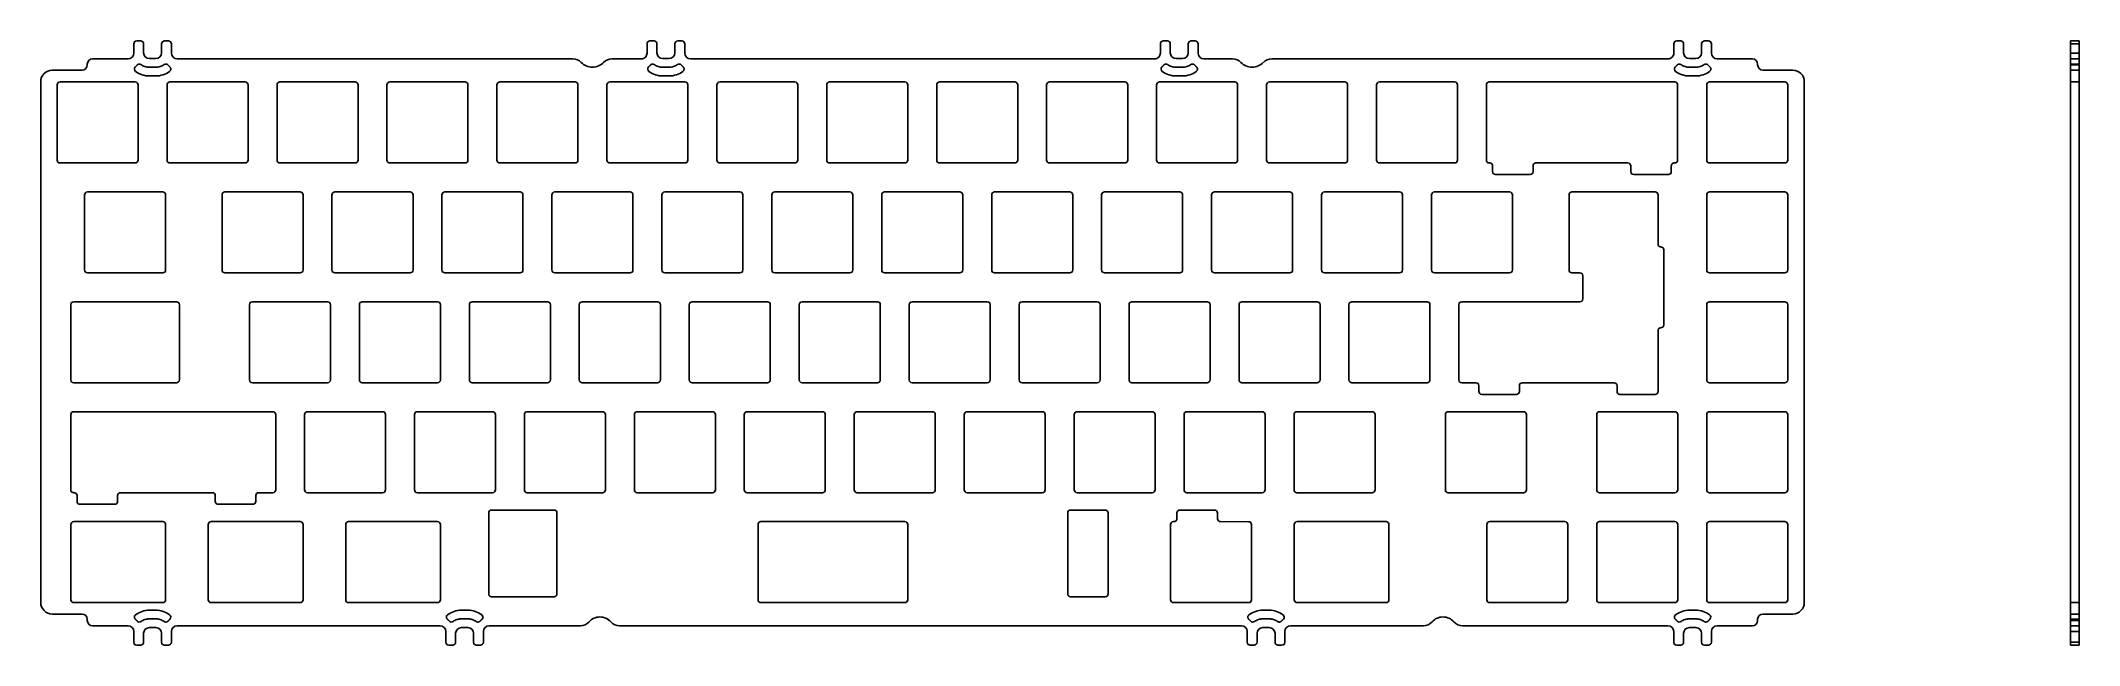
# Model space of a CAD drawing. Header units: millimetres. Extents: x 184 to 537, y 265 to 369.
import ezdxf

# ---------------------------------------------------------------- set-up
doc = ezdxf.new("R2010")
doc.units = ezdxf.units.MM
doc.header["$LTSCALE"] = 65.395
doc.layers.get('0').update_dxf_attribs({"linetype": 'CONTINUOUS'})

msp = doc.modelspace()

# ---------------------------------------------------------------- linework, layer by layer
at = {"color": 7, "linetype": 'Continuous'}
for p, q in [((200.46, 367.28), (200.46, 368.87)), ((202.16, 368.87), (202.16, 367.32)), ((205.26, 367.32), (205.26, 368.87)), ((206.96, 367.28), (206.96, 368.87)), ((289.16, 367.28), (289.16, 368.87)), ((290.86, 368.87), (290.86, 367.32)), ((293.96, 367.32), (293.96, 368.87)), ((295.66, 368.87), (295.66, 367.28)), ((377.87, 367.28), (377.87, 368.87)), ((379.57, 368.87), (379.57, 367.32)), ((382.67, 367.32), (382.67, 368.87)), ((384.37, 368.87), (384.37, 367.28)), ((466.58, 367.28), (466.58, 368.87)), ((468.28, 368.87), (468.28, 367.32)), ((471.38, 367.32), (471.38, 368.87)), ((473.08, 368.87), (473.08, 367.28)), ((536.64, 369.39), (535.14, 369.39)), ((535.14, 369.37), (535.14, 264.92)), ((536.64, 369.37), (535.14, 369.37)), ((536.64, 368.87), (535.14, 368.87)), ((536.64, 367.28), (535.14, 367.28)), ((536.64, 264.92), (536.64, 369.37)), ((186.38, 364.33), (191.52, 364.33)), ((192.42, 365.23), (192.42, 365.38)), ((193.32, 366.28), (199.46, 366.28)), ((203.16, 366.32), (204.26, 366.32)), ((203.16, 363.32), (204.26, 363.32)), ((207.96, 366.28), (276.33, 366.28)), ((283.09, 366.28), (288.16, 366.28)), ((291.86, 366.32), (292.96, 366.32)), ((291.86, 363.32), (292.96, 363.32)), ((296.66, 366.28), (376.87, 366.28)), ((380.57, 366.32), (381.67, 366.32)), ((380.57, 363.32), (381.67, 363.32)), ((385.37, 366.28), (390.33, 366.28)), ((397.1, 366.28), (465.58, 366.28)), ((469.28, 366.32), (470.38, 366.32)), ((469.28, 363.32), (470.38, 363.32)), ((474.08, 366.28), (480.17, 366.28)), ((481.07, 365.38), (481.07, 365.23)), ((481.97, 364.33), (487.14, 364.33)), ((536.64, 366.28), (535.14, 366.28)), ((536.64, 365.38), (535.14, 365.38)), ((536.64, 365.23), (535.14, 365.23)), ((536.64, 364.33), (535.14, 364.33)), ((184.38, 272.31), (184.38, 362.33)), ((187.21, 361.78), (187.21, 348.78)), ((200.71, 362.28), (187.71, 362.28)), ((201.21, 348.78), (201.21, 361.78)), ((206.21, 361.78), (206.21, 348.78)), ((219.71, 362.28), (206.71, 362.28)), ((220.21, 348.78), (220.21, 361.78)), ((225.21, 361.78), (225.21, 348.78)), ((238.71, 362.28), (225.71, 362.28)), ((239.21, 348.78), (239.21, 361.78)), ((244.21, 361.78), (244.21, 348.78)), ((257.71, 362.28), (244.71, 362.28)), ((258.21, 348.78), (258.21, 361.78)), ((263.21, 361.78), (263.21, 348.78)), ((276.71, 362.28), (263.71, 362.28)), ((277.21, 348.78), (277.21, 361.78)), ((282.21, 361.78), (282.21, 348.78)), ((295.71, 362.28), (282.71, 362.28)), ((296.21, 348.78), (296.21, 361.78)), ((301.21, 361.78), (301.21, 348.78)), ((314.71, 362.28), (301.71, 362.28)), ((315.21, 348.78), (315.21, 361.78)), ((320.21, 361.78), (320.21, 348.78)), ((333.71, 362.28), (320.71, 362.28)), ((334.21, 348.78), (334.21, 361.78)), ((339.21, 361.78), (339.21, 348.78)), ((352.71, 362.28), (339.71, 362.28)), ((353.21, 348.78), (353.21, 361.78)), ((358.21, 361.78), (358.21, 348.78)), ((371.71, 362.28), (358.71, 362.28)), ((372.21, 348.78), (372.21, 361.78)), ((377.21, 361.78), (377.21, 348.78)), ((390.71, 362.28), (377.71, 362.28)), ((391.21, 348.78), (391.21, 361.78)), ((396.21, 361.78), (396.21, 348.78)), ((409.71, 362.28), (396.71, 362.28)), ((410.21, 348.78), (410.21, 361.78)), ((415.21, 361.78), (415.21, 348.78)), ((428.71, 362.28), (415.71, 362.28)), ((429.21, 348.78), (429.21, 361.78)), ((434.19, 361.78), (434.19, 348.78)), ((466.74, 362.28), (434.69, 362.28)), ((467.24, 348.78), (467.24, 361.78)), ((472.27, 361.78), (472.27, 348.78)), ((485.77, 362.28), (472.77, 362.28)), ((486.27, 348.78), (486.27, 361.78)), ((489.14, 362.33), (489.14, 272.31)), ((536.64, 362.33), (535.14, 362.33)), ((187.71, 348.28), (200.71, 348.28)), ((206.71, 348.28), (219.71, 348.28)), ((225.71, 348.28), (238.71, 348.28)), ((244.71, 348.28), (257.71, 348.28)), ((263.71, 348.28), (276.71, 348.28)), ((282.71, 348.28), (295.71, 348.28)), ((301.71, 348.28), (314.71, 348.28)), ((320.71, 348.28), (333.71, 348.28)), ((339.71, 348.28), (352.71, 348.28)), ((358.71, 348.28), (371.71, 348.28)), ((377.71, 348.28), (390.71, 348.28)), ((396.71, 348.28), (409.71, 348.28)), ((415.71, 348.28), (428.71, 348.28)), ((435.27, 347.78), (435.27, 346.78)), ((435.77, 346.28), (441.77, 346.28)), ((442.27, 346.78), (442.27, 347.78)), ((442.77, 348.28), (458.65, 348.28)), ((459.15, 347.78), (459.15, 346.78)), ((459.65, 346.28), (465.65, 346.28)), ((466.15, 346.78), (466.15, 347.78)), ((472.77, 348.28), (485.77, 348.28)), ((191.95, 342.78), (191.95, 329.78)), ((205.45, 343.28), (192.45, 343.28)), ((205.95, 329.78), (205.95, 342.78)), ((215.71, 342.78), (215.71, 329.78)), ((229.21, 343.28), (216.21, 343.28)), ((229.71, 329.78), (229.71, 342.78)), ((234.71, 342.78), (234.71, 329.78)), ((248.21, 343.28), (235.21, 343.28)), ((248.71, 329.78), (248.71, 342.78)), ((253.71, 342.78), (253.71, 329.78)), ((267.21, 343.28), (254.21, 343.28)), ((267.71, 329.78), (267.71, 342.78)), ((272.71, 342.78), (272.71, 329.78)), ((286.21, 343.28), (273.21, 343.28)), ((286.71, 329.78), (286.71, 342.78)), ((291.71, 342.78), (291.71, 329.78)), ((305.21, 343.28), (292.21, 343.28)), ((305.71, 329.78), (305.71, 342.78)), ((310.71, 342.78), (310.71, 329.78)), ((324.21, 343.28), (311.21, 343.28)), ((324.71, 329.78), (324.71, 342.78)), ((329.71, 342.78), (329.71, 329.78)), ((343.21, 343.28), (330.21, 343.28)), ((343.71, 329.78), (343.71, 342.78)), ((348.71, 342.78), (348.71, 329.78)), ((362.21, 343.28), (349.21, 343.28)), ((362.71, 329.78), (362.71, 342.78)), ((367.71, 342.78), (367.71, 329.78)), ((381.21, 343.28), (368.21, 343.28)), ((381.71, 329.78), (381.71, 342.78)), ((386.71, 342.78), (386.71, 329.78)), ((400.21, 343.28), (387.21, 343.28)), ((400.71, 329.78), (400.71, 342.78)), ((405.71, 342.78), (405.71, 329.78)), ((419.21, 343.28), (406.21, 343.28)), ((419.71, 329.78), (419.71, 342.78)), ((424.71, 342.78), (424.71, 329.78)), ((438.21, 343.28), (425.21, 343.28)), ((438.71, 329.78), (438.71, 342.78)), ((448.48, 342.78), (448.48, 329.78)), ((463.37, 343.28), (448.98, 343.28)), ((463.87, 334.26), (463.87, 342.78)), ((472.27, 342.78), (472.27, 329.78)), ((485.77, 343.28), (472.77, 343.28)), ((486.27, 329.78), (486.27, 342.78)), ((464.87, 320.31), (464.87, 333.26)), ((192.45, 329.28), (205.45, 329.28)), ((216.21, 329.28), (229.21, 329.28)), ((235.21, 329.28), (248.21, 329.28)), ((254.21, 329.28), (267.21, 329.28)), ((273.21, 329.28), (286.21, 329.28)), ((292.21, 329.28), (305.21, 329.28)), ((311.21, 329.28), (324.21, 329.28)), ((330.21, 329.28), (343.21, 329.28)), ((349.21, 329.28), (362.21, 329.28)), ((368.21, 329.28), (381.21, 329.28)), ((387.21, 329.28), (400.21, 329.28)), ((406.21, 329.28), (419.21, 329.28)), ((425.21, 329.28), (438.21, 329.28)), ((448.98, 329.28), (450.37, 329.28)), ((450.87, 328.78), (450.87, 324.78)), ((472.77, 329.28), (485.77, 329.28)), ((207.83, 324.28), (190.07, 324.28)), ((233.95, 324.28), (220.95, 324.28)), ((252.95, 324.28), (239.95, 324.28)), ((271.95, 324.28), (258.95, 324.28)), ((290.95, 324.28), (277.95, 324.28)), ((309.95, 324.28), (296.95, 324.28)), ((328.95, 324.28), (315.95, 324.28)), ((347.95, 324.28), (334.95, 324.28)), ((366.95, 324.28), (353.95, 324.28)), ((385.95, 324.28), (372.95, 324.28)), ((404.95, 324.28), (391.95, 324.28)), ((423.95, 324.28), (410.95, 324.28)), ((450.37, 324.28), (429.93, 324.28)), ((485.77, 324.28), (472.77, 324.28)), ((189.57, 323.78), (189.57, 310.78)), ((208.33, 310.78), (208.33, 323.78)), ((220.45, 323.78), (220.45, 310.78)), ((234.45, 310.78), (234.45, 323.78)), ((239.45, 323.78), (239.45, 310.78)), ((253.45, 310.78), (253.45, 323.78)), ((258.45, 323.78), (258.45, 310.78)), ((272.45, 310.78), (272.45, 323.78)), ((277.45, 323.78), (277.45, 310.78)), ((291.45, 310.78), (291.45, 323.78)), ((296.45, 323.78), (296.45, 310.78)), ((310.45, 310.78), (310.45, 323.78)), ((315.45, 323.78), (315.45, 310.78)), ((329.45, 310.78), (329.45, 323.78)), ((334.45, 323.78), (334.45, 310.78)), ((348.45, 310.78), (348.45, 323.78)), ((353.45, 323.78), (353.45, 310.78)), ((367.45, 310.78), (367.45, 323.78)), ((372.45, 323.78), (372.45, 310.78)), ((386.45, 310.78), (386.45, 323.78)), ((391.45, 323.78), (391.45, 310.78)), ((405.45, 310.78), (405.45, 323.78)), ((410.45, 323.78), (410.45, 310.78)), ((424.45, 310.78), (424.45, 323.78)), ((429.43, 323.78), (429.43, 310.78)), ((472.27, 323.78), (472.27, 310.78)), ((486.27, 310.78), (486.27, 323.78)), ((463.87, 308.78), (463.87, 319.31)), ((190.07, 310.28), (207.83, 310.28)), ((220.95, 310.28), (233.95, 310.28)), ((239.95, 310.28), (252.95, 310.28)), ((258.95, 310.28), (271.95, 310.28)), ((277.95, 310.28), (290.95, 310.28)), ((296.95, 310.28), (309.95, 310.28)), ((315.95, 310.28), (328.95, 310.28)), ((334.95, 310.28), (347.95, 310.28)), ((353.95, 310.28), (366.95, 310.28)), ((372.95, 310.28), (385.95, 310.28)), ((391.95, 310.28), (404.95, 310.28)), ((410.95, 310.28), (423.95, 310.28)), ((429.93, 310.28), (432.4, 310.28)), ((440.4, 310.28), (456.28, 310.28)), ((472.77, 310.28), (485.77, 310.28)), ((432.9, 309.78), (432.9, 308.78)), ((433.4, 308.28), (439.4, 308.28)), ((439.9, 308.78), (439.9, 309.78)), ((456.78, 309.78), (456.78, 308.78)), ((457.28, 308.28), (463.37, 308.28)), ((189.57, 304.78), (189.57, 291.78)), ((224.5, 305.28), (190.07, 305.28)), ((225, 291.78), (225, 304.78)), ((229.96, 304.78), (229.96, 291.78)), ((243.46, 305.28), (230.46, 305.28)), ((243.96, 291.78), (243.96, 304.78)), ((248.96, 304.78), (248.96, 291.78)), ((262.46, 305.28), (249.46, 305.28)), ((262.96, 291.78), (262.96, 304.78)), ((267.96, 304.78), (267.96, 291.78)), ((281.46, 305.28), (268.46, 305.28)), ((281.96, 291.78), (281.96, 304.78)), ((286.96, 304.78), (286.96, 291.78)), ((300.46, 305.28), (287.46, 305.28)), ((300.96, 291.78), (300.96, 304.78)), ((305.96, 304.78), (305.96, 291.78)), ((319.46, 305.28), (306.46, 305.28)), ((319.96, 291.78), (319.96, 304.78)), ((324.96, 304.78), (324.96, 291.78)), ((338.46, 305.28), (325.46, 305.28)), ((338.96, 291.78), (338.96, 304.78)), ((343.96, 304.78), (343.96, 291.78)), ((357.46, 305.28), (344.46, 305.28)), ((357.96, 291.78), (357.96, 304.78)), ((362.96, 304.78), (362.96, 291.78)), ((376.46, 305.28), (363.46, 305.28)), ((376.96, 291.78), (376.96, 304.78)), ((381.96, 304.78), (381.96, 291.78)), ((395.46, 305.28), (382.46, 305.28)), ((395.96, 291.78), (395.96, 304.78)), ((400.96, 304.78), (400.96, 291.78)), ((414.46, 305.28), (401.46, 305.28)), ((414.96, 291.78), (414.96, 304.78)), ((427.11, 304.78), (427.11, 291.78)), ((440.61, 305.28), (427.61, 305.28)), ((441.11, 291.78), (441.11, 304.78)), ((453.27, 304.78), (453.27, 291.78)), ((466.77, 305.28), (453.77, 305.28)), ((467.27, 291.78), (467.27, 304.78)), ((472.27, 304.78), (472.27, 291.78)), ((485.77, 305.28), (472.77, 305.28)), ((486.27, 291.78), (486.27, 304.78)), ((190.66, 290.78), (190.66, 289.78)), ((191.16, 289.28), (197.16, 289.28)), ((197.66, 289.78), (197.66, 290.78)), ((198.16, 291.28), (214.04, 291.28)), ((214.54, 290.78), (214.54, 289.78)), ((215.04, 289.28), (221.04, 289.28)), ((221.54, 289.78), (221.54, 290.78)), ((222.04, 291.28), (224.5, 291.28)), ((230.46, 291.28), (243.46, 291.28)), ((249.46, 291.28), (262.46, 291.28)), ((268.46, 291.28), (281.46, 291.28)), ((287.46, 291.28), (300.46, 291.28)), ((306.46, 291.28), (319.46, 291.28)), ((325.46, 291.28), (338.46, 291.28)), ((344.46, 291.28), (357.46, 291.28)), ((363.46, 291.28), (376.46, 291.28)), ((382.46, 291.28), (395.46, 291.28)), ((401.46, 291.28), (414.46, 291.28)), ((427.61, 291.28), (440.61, 291.28)), ((453.77, 291.28), (466.77, 291.28)), ((472.77, 291.28), (485.77, 291.28)), ((189.58, 285.78), (189.58, 272.78)), ((205.46, 286.28), (190.08, 286.28)), ((205.96, 272.78), (205.96, 285.78)), ((213.33, 285.78), (213.33, 272.78)), ((229.21, 286.28), (213.83, 286.28)), ((229.71, 272.78), (229.71, 285.78)), ((237.08, 285.78), (237.08, 272.78)), ((252.96, 286.28), (237.58, 286.28)), ((253.46, 272.78), (253.46, 285.78)), ((261.8, 287.78), (261.8, 273.78)), ((273.09, 288.28), (262.3, 288.28)), ((273.59, 287.78), (273.59, 273.78)), ((308.34, 285.78), (308.34, 272.78)), ((333.71, 286.28), (308.84, 286.28)), ((334.21, 272.78), (334.21, 285.78)), ((361.84, 273.78), (361.84, 287.78)), ((368.34, 288.28), (362.34, 288.28)), ((368.84, 287.78), (368.84, 273.77)), ((379.61, 272.78), (379.61, 285.77)), ((380.73, 286.78), (380.73, 287.78)), ((387.23, 288.28), (381.23, 288.28)), ((387.73, 287.78), (387.73, 286.78)), ((388.23, 286.28), (393.11, 286.27)), ((393.61, 272.78), (393.61, 285.77)), ((400.98, 285.78), (400.98, 272.78)), ((416.86, 286.28), (401.48, 286.28)), ((417.36, 272.78), (417.36, 285.78)), ((434.27, 285.78), (434.27, 272.78)), ((447.77, 286.28), (434.77, 286.28)), ((448.27, 272.78), (448.27, 285.78)), ((453.27, 285.78), (453.27, 272.78)), ((466.77, 286.28), (453.77, 286.28)), ((467.27, 272.78), (467.27, 285.78)), ((472.27, 285.78), (472.27, 272.78)), ((485.77, 286.28), (472.77, 286.28)), ((486.27, 272.78), (486.27, 285.78)), ((190.08, 272.28), (205.46, 272.28)), ((213.83, 272.28), (229.21, 272.28)), ((237.58, 272.28), (252.96, 272.28)), ((273.09, 273.28), (262.3, 273.28)), ((333.71, 272.28), (308.84, 272.28)), ((362.34, 273.28), (368.34, 273.28)), ((380.11, 272.28), (393.11, 272.28)), ((401.48, 272.28), (416.86, 272.28)), ((434.77, 272.28), (447.77, 272.28)), ((453.77, 272.28), (466.77, 272.28)), ((472.77, 272.28), (485.77, 272.28)), ((536.64, 272.31), (535.14, 272.31)), ((191.52, 270.31), (186.38, 270.31)), ((192.42, 269.18), (192.42, 269.41)), ((199.46, 268.28), (193.32, 268.28)), ((204.26, 270.97), (203.16, 270.97)), ((204.26, 267.97), (203.16, 267.97)), ((253.38, 268.28), (207.96, 268.28)), ((258.18, 270.97), (257.08, 270.97)), ((258.18, 267.97), (257.08, 267.97)), ((277.63, 268.28), (261.88, 268.28)), ((391.87, 268.28), (284.39, 268.28)), ((396.67, 270.97), (395.57, 270.97)), ((396.67, 267.97), (395.57, 267.97)), ((423.32, 268.28), (400.37, 268.28)), ((465.58, 268.28), (430.08, 268.28)), ((470.38, 270.97), (469.28, 270.97)), ((470.38, 267.97), (469.28, 267.97)), ((480.17, 268.28), (474.08, 268.28)), ((481.07, 269.41), (481.07, 269.18)), ((487.14, 270.31), (481.97, 270.31)), ((536.64, 270.31), (535.14, 270.31)), ((536.64, 269.41), (535.14, 269.41)), ((536.64, 269.18), (535.14, 269.18)), ((536.64, 268.28), (535.14, 268.28)), ((200.46, 265.42), (200.46, 267.28)), ((202.16, 266.97), (202.16, 265.42)), ((205.26, 265.42), (205.26, 266.97)), ((206.96, 267.28), (206.96, 265.42)), ((254.38, 265.42), (254.38, 267.28)), ((256.08, 266.97), (256.08, 265.42)), ((259.18, 265.42), (259.18, 266.97)), ((260.88, 267.28), (260.88, 265.42)), ((392.87, 265.42), (392.87, 267.28)), ((394.57, 266.97), (394.57, 265.42)), ((397.67, 265.42), (397.67, 266.97)), ((399.37, 267.28), (399.37, 265.42)), ((466.58, 265.42), (466.58, 267.28)), ((468.28, 266.97), (468.28, 265.42)), ((471.38, 265.42), (471.38, 266.97)), ((473.08, 267.28), (473.08, 265.42)), ((536.64, 267.28), (535.14, 267.28)), ((536.64, 265.42), (535.14, 265.42)), ((536.64, 264.92), (535.14, 264.92))]:
    msp.add_line(p, q, dxfattribs=at)
for centre, radius, start, end in [((199.46, 367.28), 1, 270.0001, 0.0001), ((201.66, 368.87), 0.5, 0, 89.9998), ((203.16, 367.32), 1, 180, 270), ((204.26, 367.32), 1, 270, 360), ((206.46, 368.87), 0.5, 0.0001, 89.9999), ((207.96, 367.28), 1, 180.0001, 270), ((288.16, 367.28), 1, 270, 0.0001), ((290.36, 368.87), 0.5, 0, 89.9999), ((291.86, 367.32), 1, 180, 270), ((292.96, 367.32), 1, 270.0001, 360), ((295.16, 368.87), 0.5, 0.0001, 89.9999), ((296.66, 367.28), 1, 180.0001, 270), ((376.87, 367.28), 1, 270, 0.0001), ((379.07, 368.87), 0.5, 0, 89.9999), ((380.57, 367.32), 1, 180, 270), ((381.67, 367.32), 1, 270, 360), ((383.87, 368.87), 0.5, 0.0001, 89.9999), ((385.37, 367.28), 1, 180.0001, 270), ((465.58, 367.28), 1, 270, 0.0001), ((467.78, 368.87), 0.5, 0, 89.9999), ((469.28, 367.32), 1, 180, 270), ((470.38, 367.32), 1, 270, 360), ((472.58, 368.87), 0.5, 0.0001, 89.9998), ((474.08, 367.28), 1, 180.0001, 270), ((186.38, 362.33), 2, 90, 180), ((191.52, 365.23), 0.9, 270.0001, 360), ((193.32, 365.38), 0.9, 90, 179.9999), ((201.06, 364.52), 0.5, 135, 233.2132), ((203.16, 367.32), 4, 233.2132, 270), ((204.26, 367.32), 4, 270, 306.7868), ((206, 364.88), 0.5, 45, 125.4059), ((276.33, 364.28), 2, 43.6848, 90), ((279.71, 367.51), 2.68, 223.6851, 316.3149), ((283.09, 364.28), 2, 90, 136.3151), ((289.76, 364.52), 0.5, 135, 233.2132), ((291.86, 367.32), 4, 233.2132, 270), ((292.96, 367.32), 4, 270, 306.7868), ((294.7, 364.88), 0.5, 45, 125.4059), ((378.47, 364.52), 0.5, 135, 233.2132), ((380.57, 367.32), 4, 233.2132, 270), ((381.67, 367.32), 4, 270, 306.7868), ((383.41, 364.88), 0.5, 45, 125.4059), ((390.33, 364.28), 2, 43.6848, 90), ((393.71, 367.51), 2.68, 223.6852, 316.3149), ((397.1, 364.28), 2, 90, 136.3151), ((467.19, 364.52), 0.5, 135, 233.2132), ((469.28, 367.32), 4, 233.2132, 270), ((470.38, 367.32), 4, 270, 306.7868), ((472.12, 364.88), 0.5, 45, 125.4059), ((480.17, 365.38), 0.9, 0, 89.9999), ((481.97, 365.23), 0.9, 180.0001, 270), ((487.14, 362.33), 2, 0, 90), ((187.71, 361.78), 0.5, 90, 180), ((200.71, 361.78), 0.5, 0, 90), ((206.71, 361.78), 0.5, 90, 180), ((219.71, 361.78), 0.5, 0, 90), ((225.71, 361.78), 0.5, 90, 180), ((238.71, 361.78), 0.5, 0, 90), ((244.71, 361.78), 0.5, 90, 180), ((257.71, 361.78), 0.5, 0, 90), ((263.71, 361.78), 0.5, 90, 180), ((276.71, 361.78), 0.5, 0, 90), ((282.71, 361.78), 0.5, 90, 180), ((295.71, 361.78), 0.5, 0, 90), ((301.71, 361.78), 0.5, 90, 180), ((314.71, 361.78), 0.5, 0, 90), ((320.71, 361.78), 0.5, 90, 180), ((333.71, 361.78), 0.5, 0, 90), ((339.71, 361.78), 0.5, 90, 180), ((352.71, 361.78), 0.5, 0, 90), ((358.71, 361.78), 0.5, 90, 180), ((371.71, 361.78), 0.5, 0, 90), ((377.71, 361.78), 0.5, 90, 180), ((390.71, 361.78), 0.5, 0, 90), ((396.71, 361.78), 0.5, 90, 180), ((409.71, 361.78), 0.5, 0, 90), ((415.71, 361.78), 0.5, 90, 180), ((428.71, 361.78), 0.5, 0, 90), ((434.69, 361.78), 0.5, 90, 180), ((466.74, 361.78), 0.5, 0, 90), ((472.77, 361.78), 0.5, 90, 180), ((485.77, 361.78), 0.5, 0, 90), ((187.71, 348.78), 0.5, 180, 270), ((200.71, 348.78), 0.5, 270, 360), ((206.71, 348.78), 0.5, 180, 270), ((219.71, 348.78), 0.5, 270, 360), ((225.71, 348.78), 0.5, 180, 270), ((238.71, 348.78), 0.5, 270, 360), ((244.71, 348.78), 0.5, 180, 270), ((257.71, 348.78), 0.5, 270, 360), ((263.71, 348.78), 0.5, 180, 270), ((276.71, 348.78), 0.5, 270, 360), ((282.71, 348.78), 0.5, 180, 270), ((295.71, 348.78), 0.5, 270, 360), ((301.71, 348.78), 0.5, 180, 270), ((314.71, 348.78), 0.5, 270, 360), ((320.71, 348.78), 0.5, 180, 270), ((333.71, 348.78), 0.5, 270, 360), ((339.71, 348.78), 0.5, 180, 270), ((352.71, 348.78), 0.5, 270, 360), ((358.71, 348.78), 0.5, 180, 270), ((371.71, 348.78), 0.5, 270, 360), ((377.71, 348.78), 0.5, 180, 270), ((390.71, 348.78), 0.5, 270, 360), ((396.71, 348.78), 0.5, 180, 270), ((409.71, 348.78), 0.5, 270, 360), ((415.71, 348.78), 0.5, 180, 270), ((428.71, 348.78), 0.5, 270, 360), ((466.74, 348.78), 0.5, 270, 360), ((472.77, 348.78), 0.5, 180, 270), ((485.77, 348.78), 0.5, 270, 360), ((434.77, 347.78), 0.5, 0, 90), ((435.77, 346.78), 0.5, 180, 270), ((441.77, 346.78), 0.5, 270, 360), ((442.77, 347.78), 0.5, 90, 180), ((458.65, 347.78), 0.5, 0, 90), ((459.65, 346.78), 0.5, 180, 270), ((465.65, 346.78), 0.5, 270, 360), ((192.45, 342.78), 0.5, 90, 180), ((205.45, 342.78), 0.5, 0, 90), ((216.21, 342.78), 0.5, 90, 180), ((229.21, 342.78), 0.5, 0, 90), ((235.21, 342.78), 0.5, 90, 180), ((248.21, 342.78), 0.5, 0, 90), ((254.21, 342.78), 0.5, 90, 180), ((267.21, 342.78), 0.5, 0, 90), ((273.21, 342.78), 0.5, 90, 180), ((286.21, 342.78), 0.5, 0, 90), ((292.21, 342.78), 0.5, 90, 180), ((305.21, 342.78), 0.5, 0, 90), ((311.21, 342.78), 0.5, 90, 180), ((324.21, 342.78), 0.5, 0, 90), ((330.21, 342.78), 0.5, 90, 180), ((343.21, 342.78), 0.5, 0, 90), ((349.21, 342.78), 0.5, 90, 180), ((362.21, 342.78), 0.5, 0, 90), ((368.21, 342.78), 0.5, 90, 180), ((381.21, 342.78), 0.5, 0, 90), ((387.21, 342.78), 0.5, 90, 180), ((400.21, 342.78), 0.5, 0, 90), ((406.21, 342.78), 0.5, 90, 180), ((419.21, 342.78), 0.5, 0, 90), ((425.21, 342.78), 0.5, 90, 180), ((438.21, 342.78), 0.5, 0, 90), ((448.98, 342.78), 0.5, 90, 180), ((463.37, 342.78), 0.5, 0, 90), ((472.77, 342.78), 0.5, 90, 180), ((485.77, 342.78), 0.5, 0, 90), ((192.45, 329.78), 0.5, 180, 270), ((205.45, 329.78), 0.5, 270, 360), ((216.21, 329.78), 0.5, 180, 270), ((229.21, 329.78), 0.5, 270, 360), ((235.21, 329.78), 0.5, 180, 270), ((248.21, 329.78), 0.5, 270, 360), ((254.21, 329.78), 0.5, 180, 270), ((267.21, 329.78), 0.5, 270, 360), ((273.21, 329.78), 0.5, 180, 270), ((286.21, 329.78), 0.5, 270, 360), ((292.21, 329.78), 0.5, 180, 270), ((305.21, 329.78), 0.5, 270, 360), ((311.21, 329.78), 0.5, 180, 270), ((324.21, 329.78), 0.5, 270, 360), ((330.21, 329.78), 0.5, 180, 270), ((343.21, 329.78), 0.5, 270, 360), ((349.21, 329.78), 0.5, 180, 270), ((362.21, 329.78), 0.5, 270, 360), ((368.21, 329.78), 0.5, 180, 270), ((381.21, 329.78), 0.5, 270, 360), ((387.21, 329.78), 0.5, 180, 270), ((400.21, 329.78), 0.5, 270, 360), ((406.21, 329.78), 0.5, 180, 270), ((419.21, 329.78), 0.5, 270, 360), ((425.21, 329.78), 0.5, 180, 270), ((438.21, 329.78), 0.5, 270, 360), ((448.98, 329.78), 0.5, 180, 270), ((450.37, 328.78), 0.5, 0, 90), ((472.77, 329.78), 0.5, 180, 270), ((485.77, 329.78), 0.5, 270, 360), ((190.07, 323.78), 0.5, 90, 180), ((207.83, 323.78), 0.5, 0, 90), ((220.95, 323.78), 0.5, 90, 180), ((233.95, 323.78), 0.5, 0, 90), ((239.95, 323.78), 0.5, 90, 180), ((252.95, 323.78), 0.5, 0, 90), ((258.95, 323.78), 0.5, 90, 180), ((271.95, 323.78), 0.5, 0, 90), ((277.95, 323.78), 0.5, 90, 180), ((290.95, 323.78), 0.5, 0, 90), ((296.95, 323.78), 0.5, 90, 180), ((309.95, 323.78), 0.5, 0, 90), ((315.95, 323.78), 0.5, 90, 180), ((328.95, 323.78), 0.5, 0, 90), ((334.95, 323.78), 0.5, 90, 180), ((347.95, 323.78), 0.5, 0, 90), ((353.95, 323.78), 0.5, 90, 180), ((366.95, 323.78), 0.5, 0, 90), ((372.95, 323.78), 0.5, 90, 180), ((385.95, 323.78), 0.5, 0, 90), ((391.95, 323.78), 0.5, 90, 180), ((404.95, 323.78), 0.5, 0, 90), ((410.95, 323.78), 0.5, 90, 180), ((423.95, 323.78), 0.5, 0, 90), ((429.93, 323.78), 0.5, 90, 180), ((450.37, 324.78), 0.5, 270, 360), ((472.77, 323.78), 0.5, 90, 180), ((485.77, 323.78), 0.5, 0, 90), ((190.07, 310.78), 0.5, 180, 270), ((207.83, 310.78), 0.5, 270, 360), ((220.95, 310.78), 0.5, 180, 270), ((233.95, 310.78), 0.5, 270, 360), ((239.95, 310.78), 0.5, 180, 270), ((252.95, 310.78), 0.5, 270, 360), ((258.95, 310.78), 0.5, 180, 270), ((271.95, 310.78), 0.5, 270, 360), ((277.95, 310.78), 0.5, 180, 270), ((290.95, 310.78), 0.5, 270, 360), ((296.95, 310.78), 0.5, 180, 270), ((309.95, 310.78), 0.5, 270, 360), ((315.95, 310.78), 0.5, 180, 270), ((328.95, 310.78), 0.5, 270, 360), ((334.95, 310.78), 0.5, 180, 270), ((347.95, 310.78), 0.5, 270, 360), ((353.95, 310.78), 0.5, 180, 270), ((366.95, 310.78), 0.5, 270, 360), ((372.95, 310.78), 0.5, 180, 270), ((385.95, 310.78), 0.5, 270, 360), ((391.95, 310.78), 0.5, 180, 270), ((404.95, 310.78), 0.5, 270, 360), ((410.95, 310.78), 0.5, 180, 270), ((423.95, 310.78), 0.5, 270, 360), ((429.93, 310.78), 0.5, 180, 270), ((432.4, 309.78), 0.5, 0, 90), ((440.4, 309.78), 0.5, 90, 180), ((456.28, 309.78), 0.5, 0, 90), ((472.77, 310.78), 0.5, 180, 270), ((485.77, 310.78), 0.5, 270, 360), ((433.4, 308.78), 0.5, 180, 270), ((439.4, 308.78), 0.5, 270, 360), ((457.28, 308.78), 0.5, 180, 270), ((463.37, 308.78), 0.5, 270, 360), ((190.07, 304.78), 0.5, 90, 180), ((224.5, 304.78), 0.5, 0, 90), ((230.46, 304.78), 0.5, 90, 180), ((243.46, 304.78), 0.5, 0, 90), ((249.46, 304.78), 0.5, 90, 180), ((262.46, 304.78), 0.5, 0, 90), ((268.46, 304.78), 0.5, 90, 180), ((281.46, 304.78), 0.5, 0, 90), ((287.46, 304.78), 0.5, 90, 180), ((300.46, 304.78), 0.5, 0, 90), ((306.46, 304.78), 0.5, 90, 180), ((319.46, 304.78), 0.5, 0, 90), ((325.46, 304.78), 0.5, 90, 180), ((338.46, 304.78), 0.5, 0, 90), ((344.46, 304.78), 0.5, 90, 180), ((357.46, 304.78), 0.5, 0, 90), ((363.46, 304.78), 0.5, 90, 180), ((376.46, 304.78), 0.5, 0, 90), ((382.46, 304.78), 0.5, 90, 180), ((395.46, 304.78), 0.5, 0, 90), ((401.46, 304.78), 0.5, 90, 180), ((414.46, 304.78), 0.5, 0, 90), ((427.61, 304.78), 0.5, 90, 180), ((440.61, 304.78), 0.5, 0, 90), ((453.77, 304.78), 0.5, 90, 180), ((466.77, 304.78), 0.5, 0, 90), ((472.77, 304.78), 0.5, 90, 180), ((485.77, 304.78), 0.5, 0, 90), ((190.16, 290.78), 0.5, 0, 90), ((191.16, 289.78), 0.5, 180, 270), ((197.16, 289.78), 0.5, 270, 360), ((198.16, 290.78), 0.5, 90, 180), ((214.04, 290.78), 0.5, 0, 90), ((215.04, 289.78), 0.5, 180, 270), ((221.04, 289.78), 0.5, 270, 360), ((222.04, 290.78), 0.5, 90, 180), ((224.5, 291.78), 0.5, 270, 360), ((230.46, 291.78), 0.5, 180, 270), ((243.46, 291.78), 0.5, 270, 360), ((249.46, 291.78), 0.5, 180, 270), ((262.46, 291.78), 0.5, 270, 360), ((268.46, 291.78), 0.5, 180, 270), ((281.46, 291.78), 0.5, 270, 360), ((287.46, 291.78), 0.5, 180, 270), ((300.46, 291.78), 0.5, 270, 360), ((306.46, 291.78), 0.5, 180, 270), ((319.46, 291.78), 0.5, 270, 360), ((325.46, 291.78), 0.5, 180, 270), ((338.46, 291.78), 0.5, 270, 360), ((344.46, 291.78), 0.5, 180, 270), ((357.46, 291.78), 0.5, 270, 360), ((363.46, 291.78), 0.5, 180, 270), ((376.46, 291.78), 0.5, 270, 360), ((382.46, 291.78), 0.5, 180, 270), ((395.46, 291.78), 0.5, 270, 360), ((401.46, 291.78), 0.5, 180, 270), ((414.46, 291.78), 0.5, 270, 360), ((427.61, 291.78), 0.5, 180, 270), ((440.61, 291.78), 0.5, 270, 360), ((453.77, 291.78), 0.5, 180, 270), ((466.77, 291.78), 0.5, 270, 360), ((472.77, 291.78), 0.5, 180, 270), ((485.77, 291.78), 0.5, 270, 360), ((190.08, 285.78), 0.5, 90, 180), ((205.46, 285.78), 0.5, 0, 90), ((213.83, 285.78), 0.5, 90, 180), ((229.21, 285.78), 0.5, 0, 90), ((237.58, 285.78), 0.5, 90, 180), ((252.96, 285.78), 0.5, 0, 90), ((262.3, 287.78), 0.5, 90, 180), ((273.09, 287.78), 0.5, 359.9999, 90), ((308.84, 285.78), 0.5, 90, 180), ((333.71, 285.78), 0.5, 0, 90), ((362.34, 287.78), 0.5, 90, 180), ((368.34, 287.78), 0.5, 359.9993, 90), ((380.11, 285.78), 0.5, 90.0067, 180.8391), ((381.23, 287.78), 0.5, 90, 180.0007), ((387.23, 287.78), 0.5, 359.9985, 90), ((388.23, 286.78), 0.5, 179.9985, 269.9213), ((393.11, 285.77), 0.5, 0, 89.9987), ((401.48, 285.78), 0.5, 90, 180), ((416.86, 285.78), 0.5, 0, 90), ((434.77, 285.78), 0.5, 90, 180), ((447.77, 285.78), 0.5, 0, 90), ((453.77, 285.78), 0.5, 90, 180), ((466.77, 285.78), 0.5, 0, 90), ((472.77, 285.78), 0.5, 90, 180), ((485.77, 285.78), 0.5, 0, 90), ((186.38, 272.31), 2, 180, 270), ((190.08, 272.78), 0.5, 180, 270), ((205.46, 272.78), 0.5, 270, 360), ((213.83, 272.78), 0.5, 180, 270), ((229.21, 272.78), 0.5, 270, 360), ((237.58, 272.78), 0.5, 180, 270), ((252.96, 272.78), 0.5, 270, 360), ((262.3, 273.78), 0.5, 180, 269.9992), ((273.09, 273.78), 0.5, 269.9993, 359.9999), ((308.84, 272.78), 0.5, 180, 269.9967), ((333.71, 272.78), 0.5, 269.9967, 360), ((362.34, 273.78), 0.5, 180, 270), ((368.34, 273.78), 0.5, 270, 358.4913), ((380.11, 272.78), 0.5, 179.9998, 270), ((393.11, 272.78), 0.5, 270, 360), ((401.48, 272.78), 0.5, 180, 270), ((416.86, 272.78), 0.5, 270, 360), ((434.77, 272.78), 0.5, 180, 270), ((447.77, 272.78), 0.5, 270, 360), ((453.77, 272.78), 0.5, 180, 270), ((466.77, 272.78), 0.5, 270, 360), ((472.77, 272.78), 0.5, 180, 270), ((485.77, 272.78), 0.5, 270, 360), ((487.14, 272.31), 2, 270, 360), ((191.52, 269.41), 0.9, 0.0001, 90), ((193.32, 269.18), 0.9, 180, 269.9999), ((199.46, 267.28), 1, 0.0001, 90), ((203.16, 266.97), 4, 90, 126.7868), ((201.42, 269.42), 0.5, 225, 305.4059), ((203.16, 266.97), 1, 90, 180), ((204.26, 266.97), 4, 53.2132, 90), ((204.26, 266.97), 1, 0, 90), ((206.35, 269.78), 0.5, 315, 53.2132), ((207.96, 267.28), 1, 90, 180), ((253.38, 267.28), 1, 0, 90), ((257.08, 266.97), 4, 90, 126.7868), ((255.34, 269.42), 0.5, 225, 305.4059), ((257.08, 266.97), 1, 90, 180), ((258.18, 266.97), 4, 53.2132, 90), ((258.18, 266.97), 1, 0, 90), ((260.28, 269.78), 0.5, 315, 53.2132), ((261.88, 267.28), 1, 90, 180), ((277.63, 270.28), 2, 270, 318.3985), ((281.01, 267.28), 2.52, 41.6018, 138.3983), ((284.39, 270.28), 2, 221.6013, 270), ((391.87, 267.28), 1, 0, 90), ((395.57, 266.97), 4, 90, 126.7868), ((393.83, 269.42), 0.5, 225, 305.4059), ((395.57, 266.97), 1, 90, 180), ((396.67, 266.97), 4, 53.2132, 90), ((396.67, 266.97), 1, 0, 90), ((398.77, 269.78), 0.5, 315, 53.2132), ((400.37, 267.28), 1, 90.0004, 180), ((423.32, 270.28), 2, 270, 318.3987), ((426.7, 267.28), 2.52, 41.6018, 138.3982), ((430.08, 270.28), 2, 221.6013, 270), ((465.58, 267.28), 1, 0, 90), ((469.28, 266.97), 4, 90, 126.7868), ((467.54, 269.42), 0.5, 225, 305.4059), ((469.28, 266.97), 1, 90, 180), ((470.38, 266.97), 4, 53.2132, 90), ((470.38, 266.97), 1, 0, 90), ((472.48, 269.78), 0.5, 315, 53.2132), ((474.08, 267.28), 1, 90, 180), ((480.17, 269.18), 0.9, 270, 359.9999), ((481.97, 269.41), 0.9, 90.0001, 180), ((200.96, 265.42), 0.5, 180, 269.9998), ((205.76, 265.42), 0.5, 180, 269.9998), ((254.88, 265.42), 0.5, 180, 269.9999), ((259.68, 265.42), 0.5, 180, 270), ((393.37, 265.42), 0.5, 180, 269.9999), ((398.87, 265.42), 0.5, 270, 360), ((467.08, 265.42), 0.5, 180, 269.9999), ((471.88, 265.42), 0.5, 180, 269.9999)]:
    msp.add_arc(centre, radius, start, end, dxfattribs=at)
for points, knots in [([(201.66, 369.37), (201.42, 369.37), (201.07, 369.43), (200.56, 369.28), (200.46, 369), (200.46, 368.87)], [0, 0, 0, 0, 0.477696, 0.738849, 1, 1, 1, 1]), ([(206.46, 369.37), (206.34, 369.37), (206.1, 369.37), (205.77, 369.4), (205.36, 369.29), (205.26, 368.98), (205.26, 368.87)], [0, 0, 0, 0, 0.248738, 0.497475, 0.748738, 1, 1, 1, 1]), ([(290.36, 369.37), (290.12, 369.37), (289.77, 369.43), (289.26, 369.28), (289.16, 369), (289.16, 368.87)], [0, 0, 0, 0, 0.477696, 0.738849, 1, 1, 1, 1]), ([(295.16, 369.37), (295.04, 369.37), (294.8, 369.37), (294.47, 369.4), (294.06, 369.28), (293.96, 368.99), (293.96, 368.87)], [0, 0, 0, 0, 0.248738, 0.497475, 0.748738, 1, 1, 1, 1]), ([(379.07, 369.37), (378.84, 369.37), (378.48, 369.43), (377.98, 369.28), (377.87, 369), (377.87, 368.87)], [0, 0, 0, 0, 0.477696, 0.738848, 1, 1, 1, 1]), ([(383.87, 369.37), (383.75, 369.37), (383.52, 369.37), (383.18, 369.4), (382.77, 369.28), (382.67, 368.99), (382.67, 368.87)], [0, 0, 0, 0, 0.248738, 0.497475, 0.748738, 1, 1, 1, 1]), ([(467.78, 369.37), (467.55, 369.37), (467.19, 369.43), (466.69, 369.28), (466.58, 369), (466.58, 368.87)], [0, 0, 0, 0, 0.477696, 0.738848, 1, 1, 1, 1]), ([(472.58, 369.37), (472.47, 369.37), (472.23, 369.37), (471.89, 369.4), (471.49, 369.28), (471.38, 368.99), (471.38, 368.87)], [0, 0, 0, 0, 0.248738, 0.497476, 0.748738, 1, 1, 1, 1]), ([(200.71, 364.87), (200.74, 364.9), (200.8, 364.96), (200.89, 365.05), (200.96, 365.13), (201.02, 365.19), (201.07, 365.24), (201.13, 365.29), (201.23, 365.35), (201.38, 365.39), (201.56, 365.37), (201.66, 365.32), (201.71, 365.29)], [0, 0, 0, 0, 0.109864, 0.219729, 0.329593, 0.384526, 0.439458, 0.509526, 0.579593, 0.719729, 0.859864, 1, 1, 1, 1]), ([(201.71, 365.29), (201.81, 365.21), (202.03, 365.08), (202.39, 364.93), (202.71, 364.86), (202.97, 364.83), (203.14, 364.82), (203.29, 364.82), (203.48, 364.82), (203.71, 364.82), (203.94, 364.82), (204.12, 364.82), (204.27, 364.82), (204.45, 364.83), (204.7, 364.86), (205.02, 364.93), (205.38, 365.08), (205.6, 365.21), (205.71, 365.29)], [0, 0, 0, 0, 0.091794, 0.183588, 0.275382, 0.321279, 0.367176, 0.400382, 0.433588, 0.5, 0.566412, 0.599618, 0.632824, 0.678721, 0.724618, 0.816412, 0.908206, 1, 1, 1, 1]), ([(206.35, 365.23), (206.38, 365.2), (206.44, 365.14), (206.53, 365.05), (206.6, 364.98), (206.66, 364.92), (206.7, 364.88), (206.74, 364.84), (206.78, 364.78), (206.83, 364.7), (206.85, 364.59), (206.86, 364.49), (206.84, 364.38), (206.78, 364.25), (206.71, 364.16), (206.65, 364.12)], [0, 0, 0, 0, 0.094616, 0.189233, 0.283849, 0.331157, 0.378466, 0.417311, 0.456157, 0.533849, 0.611541, 0.689233, 0.766925, 0.844616, 1, 1, 1, 1]), ([(289.41, 364.87), (289.44, 364.9), (289.5, 364.96), (289.59, 365.05), (289.66, 365.13), (289.72, 365.19), (289.77, 365.24), (289.83, 365.29), (289.93, 365.35), (290.08, 365.39), (290.26, 365.37), (290.36, 365.32), (290.41, 365.29)], [0, 0, 0, 0, 0.109864, 0.219729, 0.329593, 0.384526, 0.439458, 0.509526, 0.579593, 0.719729, 0.859864, 1, 1, 1, 1]), ([(290.41, 365.29), (290.51, 365.21), (290.73, 365.08), (291.09, 364.93), (291.41, 364.86), (291.67, 364.83), (291.84, 364.82), (291.99, 364.82), (292.18, 364.82), (292.41, 364.82), (292.64, 364.82), (292.82, 364.82), (292.97, 364.82), (293.15, 364.83), (293.4, 364.86), (293.72, 364.93), (294.08, 365.08), (294.3, 365.21), (294.41, 365.29)], [0, 0, 0, 0, 0.091794, 0.183588, 0.275382, 0.321279, 0.367176, 0.400382, 0.433588, 0.5, 0.566412, 0.599618, 0.632824, 0.678721, 0.724618, 0.816412, 0.908206, 1, 1, 1, 1]), ([(295.05, 365.23), (295.08, 365.2), (295.14, 365.14), (295.23, 365.05), (295.3, 364.98), (295.36, 364.92), (295.4, 364.88), (295.44, 364.84), (295.48, 364.78), (295.53, 364.7), (295.55, 364.59), (295.56, 364.49), (295.54, 364.38), (295.48, 364.25), (295.41, 364.16), (295.35, 364.12)], [0, 0, 0, 0, 0.094616, 0.189233, 0.283849, 0.331157, 0.378466, 0.417311, 0.456157, 0.533849, 0.611541, 0.689233, 0.766925, 0.844616, 1, 1, 1, 1]), ([(378.12, 364.87), (378.15, 364.9), (378.21, 364.96), (378.3, 365.05), (378.37, 365.13), (378.43, 365.19), (378.48, 365.24), (378.54, 365.29), (378.64, 365.35), (378.79, 365.39), (378.97, 365.37), (379.08, 365.32), (379.12, 365.29)], [0, 0, 0, 0, 0.109864, 0.219729, 0.329593, 0.384526, 0.439458, 0.509526, 0.579593, 0.719729, 0.859864, 1, 1, 1, 1]), ([(379.12, 365.29), (379.22, 365.21), (379.44, 365.08), (379.81, 364.93), (380.12, 364.86), (380.38, 364.83), (380.55, 364.82), (380.71, 364.82), (380.89, 364.82), (381.12, 364.82), (381.35, 364.82), (381.53, 364.82), (381.69, 364.82), (381.86, 364.83), (382.12, 364.86), (382.43, 364.93), (382.79, 365.08), (383.02, 365.21), (383.12, 365.29)], [0, 0, 0, 0, 0.091794, 0.183588, 0.275382, 0.321279, 0.367176, 0.400382, 0.433588, 0.5, 0.566412, 0.599618, 0.632824, 0.678721, 0.724618, 0.816412, 0.908206, 1, 1, 1, 1]), ([(383.76, 365.23), (383.79, 365.2), (383.85, 365.14), (383.94, 365.05), (384.02, 364.98), (384.07, 364.92), (384.12, 364.88), (384.16, 364.84), (384.2, 364.78), (384.24, 364.7), (384.26, 364.59), (384.27, 364.49), (384.25, 364.38), (384.19, 364.25), (384.12, 364.16), (384.07, 364.12)], [0, 0, 0, 0, 0.094616, 0.189233, 0.283849, 0.331157, 0.378466, 0.417311, 0.456157, 0.533849, 0.611541, 0.689233, 0.766925, 0.844616, 1, 1, 1, 1]), ([(466.83, 364.87), (466.86, 364.9), (466.92, 364.96), (467.01, 365.05), (467.09, 365.13), (467.15, 365.19), (467.19, 365.24), (467.25, 365.29), (467.35, 365.35), (467.5, 365.39), (467.69, 365.37), (467.79, 365.32), (467.83, 365.29)], [0, 0, 0, 0, 0.109864, 0.219729, 0.329593, 0.384526, 0.439458, 0.509526, 0.579593, 0.719729, 0.859864, 1, 1, 1, 1]), ([(467.83, 365.29), (467.94, 365.21), (468.16, 365.08), (468.52, 364.93), (468.84, 364.86), (469.09, 364.83), (469.27, 364.82), (469.42, 364.82), (469.6, 364.82), (469.83, 364.82), (470.06, 364.82), (470.25, 364.82), (470.4, 364.82), (470.57, 364.83), (470.83, 364.86), (471.15, 364.93), (471.51, 365.08), (471.73, 365.21), (471.83, 365.29)], [0, 0, 0, 0, 0.091794, 0.183588, 0.275382, 0.321279, 0.367176, 0.400382, 0.433588, 0.5, 0.566412, 0.599618, 0.632824, 0.678721, 0.724618, 0.816412, 0.908206, 1, 1, 1, 1]), ([(472.47, 365.23), (472.5, 365.2), (472.56, 365.14), (472.65, 365.05), (472.73, 364.98), (472.79, 364.92), (472.83, 364.88), (472.87, 364.84), (472.91, 364.78), (472.95, 364.7), (472.98, 364.59), (472.98, 364.49), (472.96, 364.38), (472.91, 364.25), (472.83, 364.16), (472.78, 364.12)], [0, 0, 0, 0, 0.094616, 0.189233, 0.283849, 0.331157, 0.378466, 0.417311, 0.456157, 0.533849, 0.611541, 0.689233, 0.766925, 0.844616, 1, 1, 1, 1]), ([(434.77, 348.28), (434.75, 348.28), (434.66, 348.28), (434.5, 348.3), (434.32, 348.42), (434.21, 348.59), (434.19, 348.72), (434.19, 348.78)], [0, 0, 0, 0, 0.109557, 0.332168, 0.554779, 0.777389, 1, 1, 1, 1]), ([(466.74, 348.28), (466.71, 348.28), (466.62, 348.28), (466.46, 348.26), (466.29, 348.14), (466.17, 347.97), (466.15, 347.84), (466.15, 347.78)], [0, 0, 0, 0, 0.109557, 0.332168, 0.554779, 0.777389, 1, 1, 1, 1]), ([(463.87, 334.26), (463.87, 334.2), (463.89, 334.07), (464, 333.89), (464.15, 333.8), (464.28, 333.76), (464.37, 333.76), (464.46, 333.75), (464.58, 333.71), (464.73, 333.62), (464.84, 333.44), (464.87, 333.31), (464.87, 333.26)], [0, 0, 0, 0, 0.125, 0.25, 0.375, 0.4375, 0.5, 0.5625, 0.625, 0.75, 0.875, 1, 1, 1, 1]), ([(464.87, 320.31), (464.87, 320.25), (464.84, 320.12), (464.73, 319.94), (464.58, 319.85), (464.46, 319.81), (464.37, 319.81), (464.28, 319.8), (464.15, 319.76), (464, 319.67), (463.89, 319.49), (463.87, 319.36), (463.87, 319.31)], [0, 0, 0, 0, 0.125, 0.25, 0.375, 0.4375, 0.5, 0.5625, 0.625, 0.75, 0.875, 1, 1, 1, 1]), ([(190.16, 291.28), (190.13, 291.28), (190.04, 291.28), (189.89, 291.3), (189.71, 291.42), (189.59, 291.59), (189.57, 291.72), (189.57, 291.78)], [0, 0, 0, 0, 0.109557, 0.332168, 0.554779, 0.777389, 1, 1, 1, 1]), ([(380.11, 286.28), (380.15, 286.28), (380.24, 286.28), (380.41, 286.3), (380.59, 286.42), (380.71, 286.59), (380.73, 286.72), (380.73, 286.78)], [0, 0, 0, 0, 0.144003, 0.358002, 0.572001, 0.786001, 1, 1, 1, 1]), ([(201.07, 269.07), (201.04, 269.1), (200.98, 269.16), (200.89, 269.25), (200.81, 269.32), (200.75, 269.38), (200.71, 269.42), (200.67, 269.46), (200.63, 269.52), (200.59, 269.6), (200.56, 269.71), (200.56, 269.81), (200.58, 269.92), (200.62, 270.02), (200.68, 270.11), (200.73, 270.16), (200.76, 270.18)], [0, 0, 0, 0, 0.094616, 0.189233, 0.283849, 0.331157, 0.378466, 0.417311, 0.456157, 0.533849, 0.611541, 0.689233, 0.766925, 0.844616, 0.922308, 1, 1, 1, 1]), ([(205.71, 269.01), (205.6, 269.09), (205.38, 269.22), (205.02, 269.37), (204.7, 269.44), (204.45, 269.47), (204.27, 269.48), (204.12, 269.47), (203.94, 269.47), (203.71, 269.47), (203.48, 269.47), (203.29, 269.47), (203.14, 269.48), (202.97, 269.47), (202.71, 269.44), (202.39, 269.37), (202.03, 269.22), (201.81, 269.09), (201.71, 269.01)], [0, 0, 0, 0, 0.091794, 0.183588, 0.275382, 0.321279, 0.367176, 0.400382, 0.433588, 0.5, 0.566412, 0.599618, 0.632824, 0.678721, 0.724618, 0.816412, 0.908206, 1, 1, 1, 1]), ([(206.71, 269.42), (206.68, 269.39), (206.62, 269.33), (206.53, 269.25), (206.45, 269.17), (206.39, 269.11), (206.35, 269.06), (206.29, 269.01), (206.19, 268.95), (206.04, 268.91), (205.85, 268.93), (205.75, 268.98), (205.71, 269.01)], [0, 0, 0, 0, 0.109865, 0.219729, 0.329594, 0.384526, 0.439458, 0.509526, 0.579594, 0.719729, 0.859865, 1, 1, 1, 1]), ([(254.99, 269.07), (254.96, 269.1), (254.9, 269.16), (254.81, 269.25), (254.73, 269.32), (254.68, 269.38), (254.63, 269.42), (254.59, 269.46), (254.55, 269.52), (254.51, 269.6), (254.48, 269.71), (254.48, 269.81), (254.5, 269.92), (254.54, 270.02), (254.6, 270.11), (254.66, 270.16), (254.68, 270.18)], [0, 0, 0, 0, 0.094616, 0.189233, 0.283849, 0.331157, 0.378466, 0.417311, 0.456157, 0.533849, 0.611541, 0.689233, 0.766925, 0.844616, 0.922308, 1, 1, 1, 1]), ([(259.63, 269.01), (259.53, 269.09), (259.3, 269.22), (258.94, 269.37), (258.63, 269.44), (258.37, 269.47), (258.2, 269.48), (258.04, 269.47), (257.86, 269.47), (257.63, 269.47), (257.4, 269.47), (257.22, 269.47), (257.06, 269.48), (256.89, 269.47), (256.63, 269.44), (256.32, 269.37), (255.95, 269.22), (255.73, 269.09), (255.63, 269.01)], [0, 0, 0, 0, 0.091794, 0.183588, 0.275382, 0.321279, 0.367176, 0.400382, 0.433588, 0.5, 0.566412, 0.599618, 0.632824, 0.678721, 0.724618, 0.816412, 0.908206, 1, 1, 1, 1]), ([(260.63, 269.42), (260.6, 269.39), (260.54, 269.33), (260.45, 269.25), (260.38, 269.17), (260.32, 269.11), (260.27, 269.06), (260.21, 269.01), (260.11, 268.95), (259.96, 268.91), (259.78, 268.93), (259.67, 268.98), (259.63, 269.01)], [0, 0, 0, 0, 0.109865, 0.219729, 0.329593, 0.384526, 0.439458, 0.509526, 0.579593, 0.719729, 0.859865, 1, 1, 1, 1]), ([(393.48, 269.07), (393.45, 269.1), (393.39, 269.16), (393.3, 269.25), (393.22, 269.32), (393.17, 269.38), (393.12, 269.42), (393.08, 269.46), (393.04, 269.52), (393, 269.6), (392.97, 269.71), (392.97, 269.81), (392.99, 269.92), (393.03, 270.02), (393.09, 270.11), (393.15, 270.16), (393.17, 270.18)], [0, 0, 0, 0, 0.094616, 0.189233, 0.283849, 0.331157, 0.378466, 0.417311, 0.456157, 0.533849, 0.611541, 0.689233, 0.766925, 0.844616, 0.922308, 1, 1, 1, 1]), ([(398.12, 269.01), (398.02, 269.09), (397.79, 269.22), (397.43, 269.37), (397.12, 269.44), (396.86, 269.47), (396.69, 269.48), (396.53, 269.47), (396.35, 269.47), (396.12, 269.47), (395.89, 269.47), (395.71, 269.47), (395.55, 269.48), (395.38, 269.47), (395.12, 269.44), (394.81, 269.37), (394.44, 269.22), (394.22, 269.09), (394.12, 269.01)], [0, 0, 0, 0, 0.091794, 0.183588, 0.275382, 0.321279, 0.367176, 0.400382, 0.433588, 0.5, 0.566412, 0.599618, 0.632824, 0.678721, 0.724618, 0.816412, 0.908206, 1, 1, 1, 1]), ([(399.12, 269.42), (399.09, 269.39), (399.03, 269.33), (398.94, 269.25), (398.87, 269.17), (398.81, 269.11), (398.76, 269.06), (398.7, 269.01), (398.6, 268.95), (398.45, 268.91), (398.27, 268.93), (398.16, 268.98), (398.12, 269.01)], [0, 0, 0, 0, 0.109865, 0.219729, 0.329593, 0.384526, 0.439458, 0.509526, 0.579593, 0.719729, 0.859865, 1, 1, 1, 1]), ([(467.19, 269.07), (467.16, 269.1), (467.1, 269.16), (467.01, 269.25), (466.94, 269.32), (466.88, 269.38), (466.84, 269.42), (466.8, 269.46), (466.76, 269.52), (466.71, 269.6), (466.69, 269.71), (466.68, 269.81), (466.7, 269.92), (466.74, 270.02), (466.81, 270.11), (466.86, 270.16), (466.89, 270.18)], [0, 0, 0, 0, 0.094616, 0.189233, 0.283849, 0.331157, 0.378466, 0.417311, 0.456157, 0.533849, 0.611541, 0.689233, 0.766925, 0.844616, 0.922308, 1, 1, 1, 1]), ([(471.83, 269.01), (471.73, 269.09), (471.51, 269.22), (471.15, 269.37), (470.83, 269.44), (470.57, 269.47), (470.4, 269.48), (470.25, 269.47), (470.06, 269.47), (469.83, 269.47), (469.6, 269.47), (469.42, 269.47), (469.27, 269.48), (469.09, 269.47), (468.84, 269.44), (468.52, 269.37), (468.16, 269.22), (467.94, 269.09), (467.83, 269.01)], [0, 0, 0, 0, 0.091794, 0.183588, 0.275382, 0.321279, 0.367176, 0.400382, 0.433588, 0.5, 0.566412, 0.599618, 0.632824, 0.678721, 0.724618, 0.816412, 0.908206, 1, 1, 1, 1]), ([(472.83, 269.42), (472.8, 269.39), (472.74, 269.33), (472.65, 269.25), (472.58, 269.17), (472.52, 269.11), (472.47, 269.06), (472.41, 269.01), (472.31, 268.95), (472.16, 268.91), (471.98, 268.93), (471.88, 268.98), (471.83, 269.01)], [0, 0, 0, 0, 0.109864, 0.219729, 0.329593, 0.384526, 0.439458, 0.509526, 0.579593, 0.719729, 0.859864, 1, 1, 1, 1]), ([(200.96, 264.92), (201.07, 264.92), (201.31, 264.93), (201.65, 264.9), (202.05, 265.01), (202.16, 265.32), (202.16, 265.42)], [0, 0, 0, 0, 0.248738, 0.497475, 0.748738, 1, 1, 1, 1]), ([(205.76, 264.92), (205.87, 264.92), (206.11, 264.93), (206.45, 264.9), (206.85, 265.02), (206.96, 265.31), (206.96, 265.42)], [0, 0, 0, 0, 0.248738, 0.497475, 0.748738, 1, 1, 1, 1]), ([(254.88, 264.92), (255, 264.92), (255.23, 264.93), (255.57, 264.9), (255.97, 265.02), (256.08, 265.31), (256.08, 265.42)], [0, 0, 0, 0, 0.248738, 0.497475, 0.748738, 1, 1, 1, 1]), ([(259.68, 264.92), (259.8, 264.92), (260.03, 264.93), (260.37, 264.9), (260.77, 265.02), (260.88, 265.31), (260.88, 265.42)], [0, 0, 0, 0, 0.248737, 0.497475, 0.748738, 1, 1, 1, 1]), ([(393.37, 264.92), (393.49, 264.92), (393.72, 264.93), (394.06, 264.9), (394.46, 265.02), (394.57, 265.31), (394.57, 265.42)], [0, 0, 0, 0, 0.248738, 0.497475, 0.748738, 1, 1, 1, 1]), ([(397.67, 265.42), (397.67, 265.31), (397.77, 265.02), (398.18, 264.9), (398.52, 264.93), (398.75, 264.92), (398.87, 264.92)], [0, 0, 0, 0, 0.251263, 0.502525, 0.751263, 1, 1, 1, 1]), ([(467.08, 264.92), (467.2, 264.92), (467.44, 264.93), (467.77, 264.9), (468.18, 265.02), (468.28, 265.31), (468.28, 265.42)], [0, 0, 0, 0, 0.248738, 0.497475, 0.748738, 1, 1, 1, 1]), ([(471.88, 264.92), (472, 264.92), (472.24, 264.93), (472.57, 264.9), (472.98, 265.02), (473.08, 265.31), (473.08, 265.42)], [0, 0, 0, 0, 0.248738, 0.497475, 0.748738, 1, 1, 1, 1])]:
    msp.add_open_spline(points, degree=3, knots=knots, dxfattribs=at)

doc.saveas('drawing.dxf')
